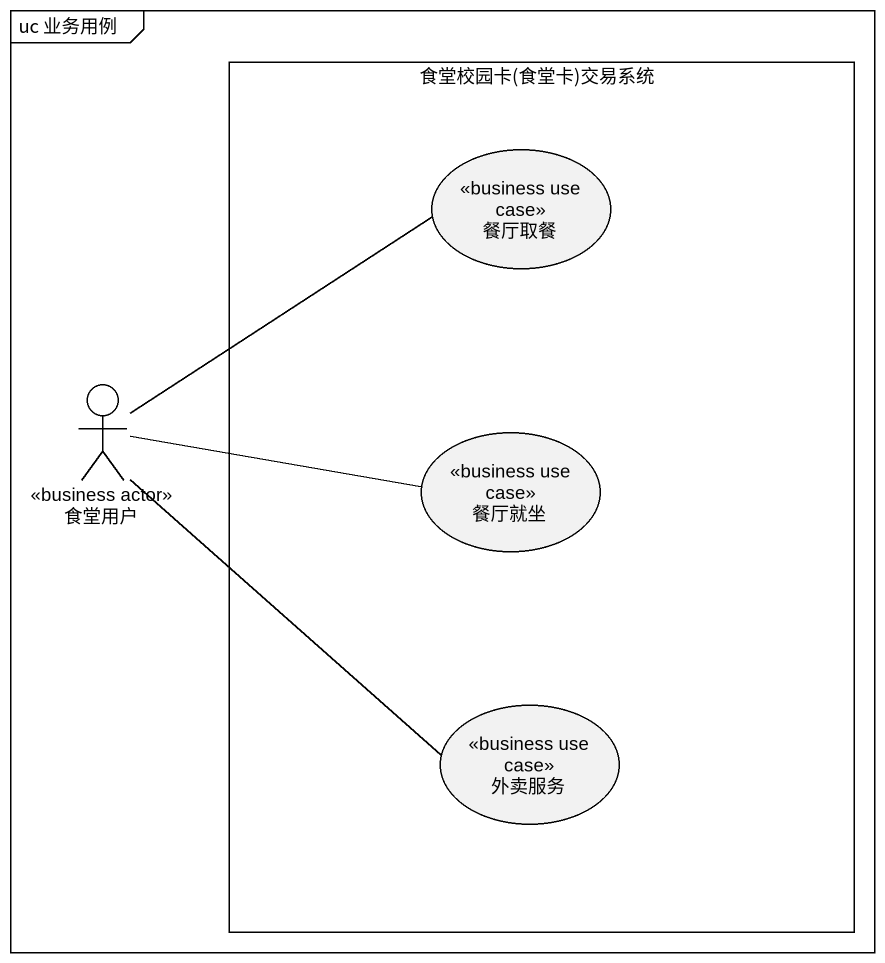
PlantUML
@startuml
mainframe uc 业务用例
rectangle "食堂校园卡(食堂卡)交易系统" as 食堂校园卡_食堂卡_交易系统 {
  usecase 餐厅取餐 <<business use case>>
  usecase 餐厅就坐 <<business use case>>
  usecase 外卖服务 <<business use case>>
}
actor 食堂用户 <<business actor>>
食堂用户 -up- 餐厅取餐
食堂用户 -right- 餐厅就坐
食堂用户 -- 外卖服务
@enduml
